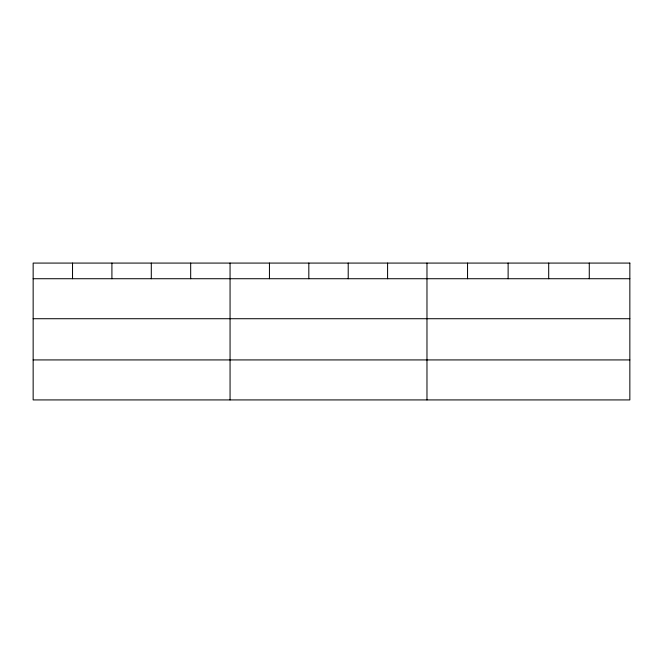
<?xml version="1.0" encoding="UTF-8"?>
<svg xmlns="http://www.w3.org/2000/svg" width="663" height="663" viewBox="0 0 663 663"><rect width="100%" height="100%" fill="white"/><g stroke="black" fill="none" stroke-linecap="round" stroke-linejoin="round"><path stroke-width="0.99" d="M33.15 278.725L629.85 278.725M33.15 318.721L629.85 318.721M33.15 359.926L629.85 359.926M589.274 263.078L589.274 278.725M548.699 263.078L548.699 278.725M508.123 263.078L508.123 278.725M467.548 263.078L467.548 278.725M426.972 263.078L426.972 399.922M387.59 263.078L387.59 278.725M348.208 263.078L348.208 278.725M308.825 263.078L308.825 278.725M269.443 263.078L269.443 278.725M230.061 263.078L230.061 399.922M190.679 263.078L190.679 278.725M151.297 263.078L151.297 278.725M111.914 263.078L111.914 278.725M72.532 263.078L72.532 278.725M629.85 263.078L33.15 263.078L33.15 399.922L629.85 399.922L629.85 263.078"/></g></svg>
